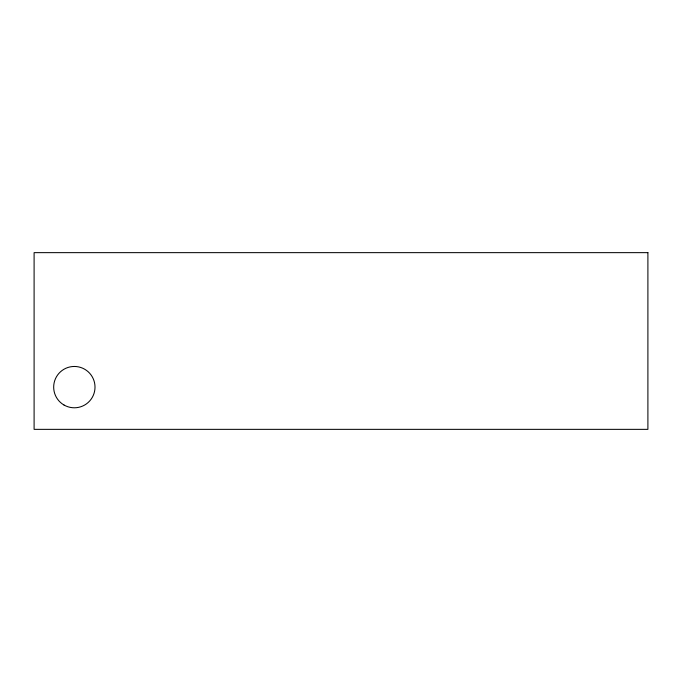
<?xml version="1.0" encoding="UTF-8"?>
<svg xmlns="http://www.w3.org/2000/svg" width="682" height="682" viewBox="0 0 682 682"><rect width="100%" height="100%" fill="white"/><g stroke="black" fill="none" stroke-linecap="round" stroke-linejoin="round"><path stroke-width="1.02" d="M647.9 252.647L34.1 252.647L34.1 429.353L647.9 429.353L647.9 252.647M64.014 405.023A20.665 20.665 0 0 0 95.011 387.129A20.665 20.665 0 0 0 64.014 369.226A20.665 20.665 0 0 0 64.014 405.023"/></g></svg>
